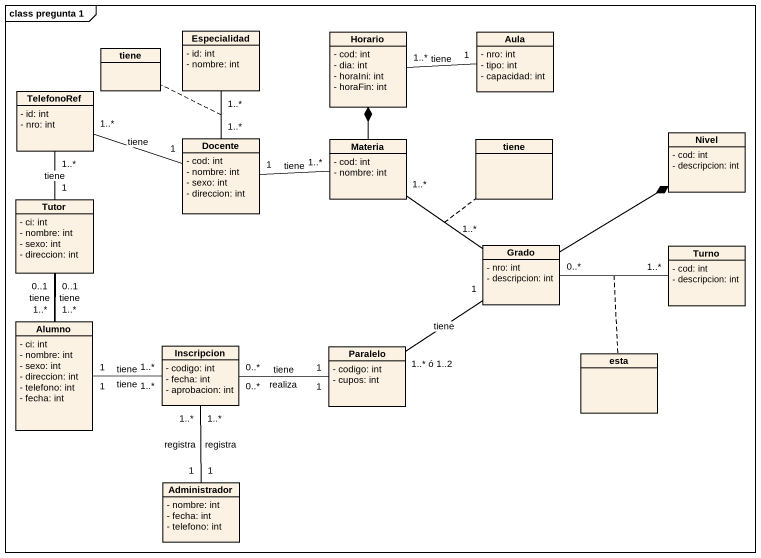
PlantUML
@startuml
mainframe class pregunta 1
hide circle
hide empty members
skinparam classAttributeIconSize 0
class Especialidad {
  - id: int
  - nombre: int
}
class Horario {
  - cod: int
  - dia: int
  - horaIni: int
  - horaFin: int
}
class Aula {
  - nro: int
  - tipo: int
  - capacidad: int
}
class tiene
class TelefonoRef {
  - id: int
  - nro: int
}
class Docente {
  - cod: int
  - nombre: int
  - sexo: int
  - direccion: int
}
class Materia {
  - cod: int
  - nombre: int
}
class "tiene" as tiene_2
class Nivel {
  - cod: int
  - descripcion: int
}
class Tutor {
  - ci: int
  - nombre: int
  - sexo: int
  - direccion: int
}
class Grado {
  - nro: int
  - descripcion: int
}
class Turno {
  - cod: int
  - descripcion: int
}
class Alumno {
  - ci: int
  - nombre: int
  - sexo: int
  - direccion: int
  - telefono: int
  - fecha: int
}
class Inscripcion {
  - codigo: int
  - fecha: int
  - aprobacion: int
}
class Paralelo {
  - codigo: int
  - cupos: int
}
class esta
class Administrador {
  - nombre: int
  - fecha: int
  - telefono: int
}
Aula "1" -left- "1..*" Horario : tiene
Docente "1..*" -up- "1..*" Especialidad
(Docente, Especialidad) .. tiene
Docente "1" -left- "1..*" TelefonoRef : tiene
Materia -up-* Horario
Materia "1..*" -left- "1" Docente : tiene
Tutor "1" -up- "1..*" TelefonoRef : tiene
Tutor "0..1" -- "1..*" Alumno : tiene
Grado "1..*" -up- "1..*" Materia
(Grado, Materia) .. tiene_2
Grado -up-* Nivel
Grado -up-* Nivel
Grado "0..*" -right- "1..*" Turno
(Grado, Turno) .. esta
Alumno "1..*" -up- "0..1" Tutor : tiene
Alumno "1" -right- "1..*" Inscripcion : tiene
Inscripcion "1..*" -left- "1" Alumno : tiene
Inscripcion "0..*" -right- "1" Paralelo : tiene
Inscripcion "0..*" -right- "1" Paralelo : realiza
Inscripcion "1..*" -- "1" Administrador : registra
Inscripcion "1..*" -- "1" Administrador : registra
Paralelo "1..* ó 1..2" -up- "1" Grado : tiene
@enduml
